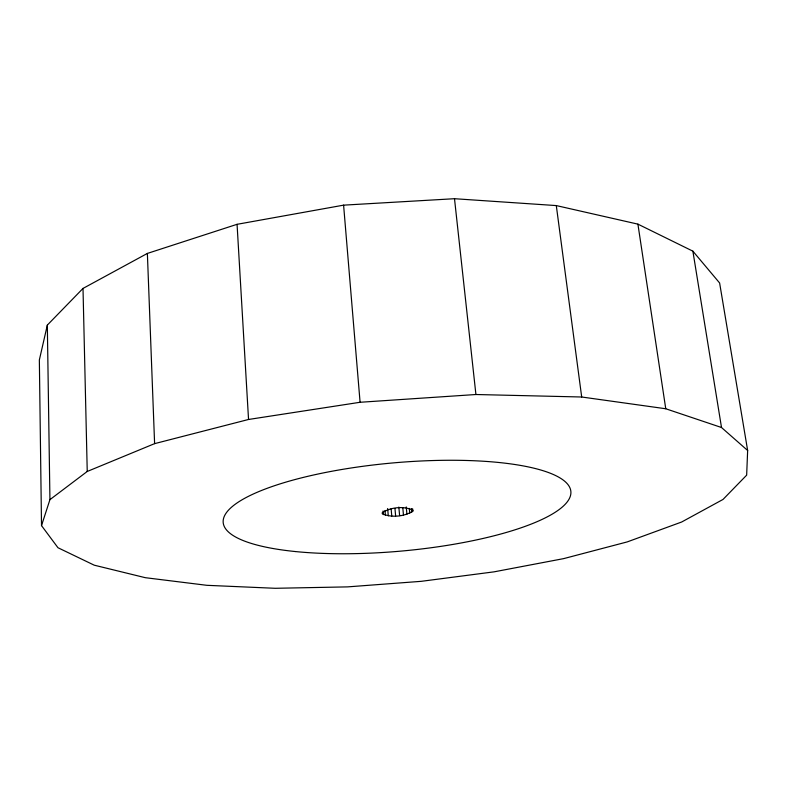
<?xml version="1.0" encoding="UTF-8"?>
<svg xmlns="http://www.w3.org/2000/svg" width="787" height="787" viewBox="0 0 787 787"><rect width="100%" height="100%" fill="white"/><g stroke="black" fill="none" stroke-linecap="round" stroke-linejoin="round"><path stroke-width="1.18" d="M412.821 511.147L412.841 510.124C403.701 505.834 390.608 507.182 382.216 512.74L382.275 513.754C391.483 517.915 404.351 516.597 412.821 511.147L412.595 508.707M747.65 450.498L746.656 475.151L723.007 499.45L681.66 522.007L627.219 541.909L563.62 558.632L494.059 571.844L421.242 581.327L347.529 586.886L275.224 588.292L206.843 585.312L145.31 577.688L94.233 565.184L57.972 547.732L41.514 525.608L39.35 359.954L47.328 325.1L83.009 288.426L147.376 253.424L237.064 224.315L343.594 205.151L454.502 198.708L556.301 205.584L637.913 224.138L692.875 251.161L719.623 282.986L747.65 450.498L721.512 427.508L665.753 408.758L581.691 397.002L475.919 394.513L360.082 402.275L248.544 419.471L154.606 443.642L87.239 471.462L49.935 499.637L41.514 525.608M692.875 251.161L721.512 427.508M637.913 224.138L665.753 408.758M556.301 205.584L581.691 397.002M454.502 198.708L475.919 394.513M411.424 508.559L411.768 512.229M409.299 508.402L409.752 513.272M406.249 506.926L406.918 514.226M402.796 507.684L403.465 515.023M398.842 507.044L399.619 515.613M394.976 508.609L395.625 515.957M391.119 508.677L391.769 516.026M387.647 508.52L388.286 515.819M385 510.478L385.423 515.347M383.053 510.979L383.377 514.649M343.594 205.151L360.082 402.275M237.064 224.315L248.544 419.471M147.376 253.424L154.606 443.642M83.009 288.426L87.239 471.462M47.328 325.1L49.935 499.637M295.381 551.549A174.517 44.269 -5.1 0 0 570.063 496.951A174.517 44.269 -5.1 0 0 325.838 472.416A174.517 44.269 -5.1 0 0 295.381 551.549"/></g></svg>
